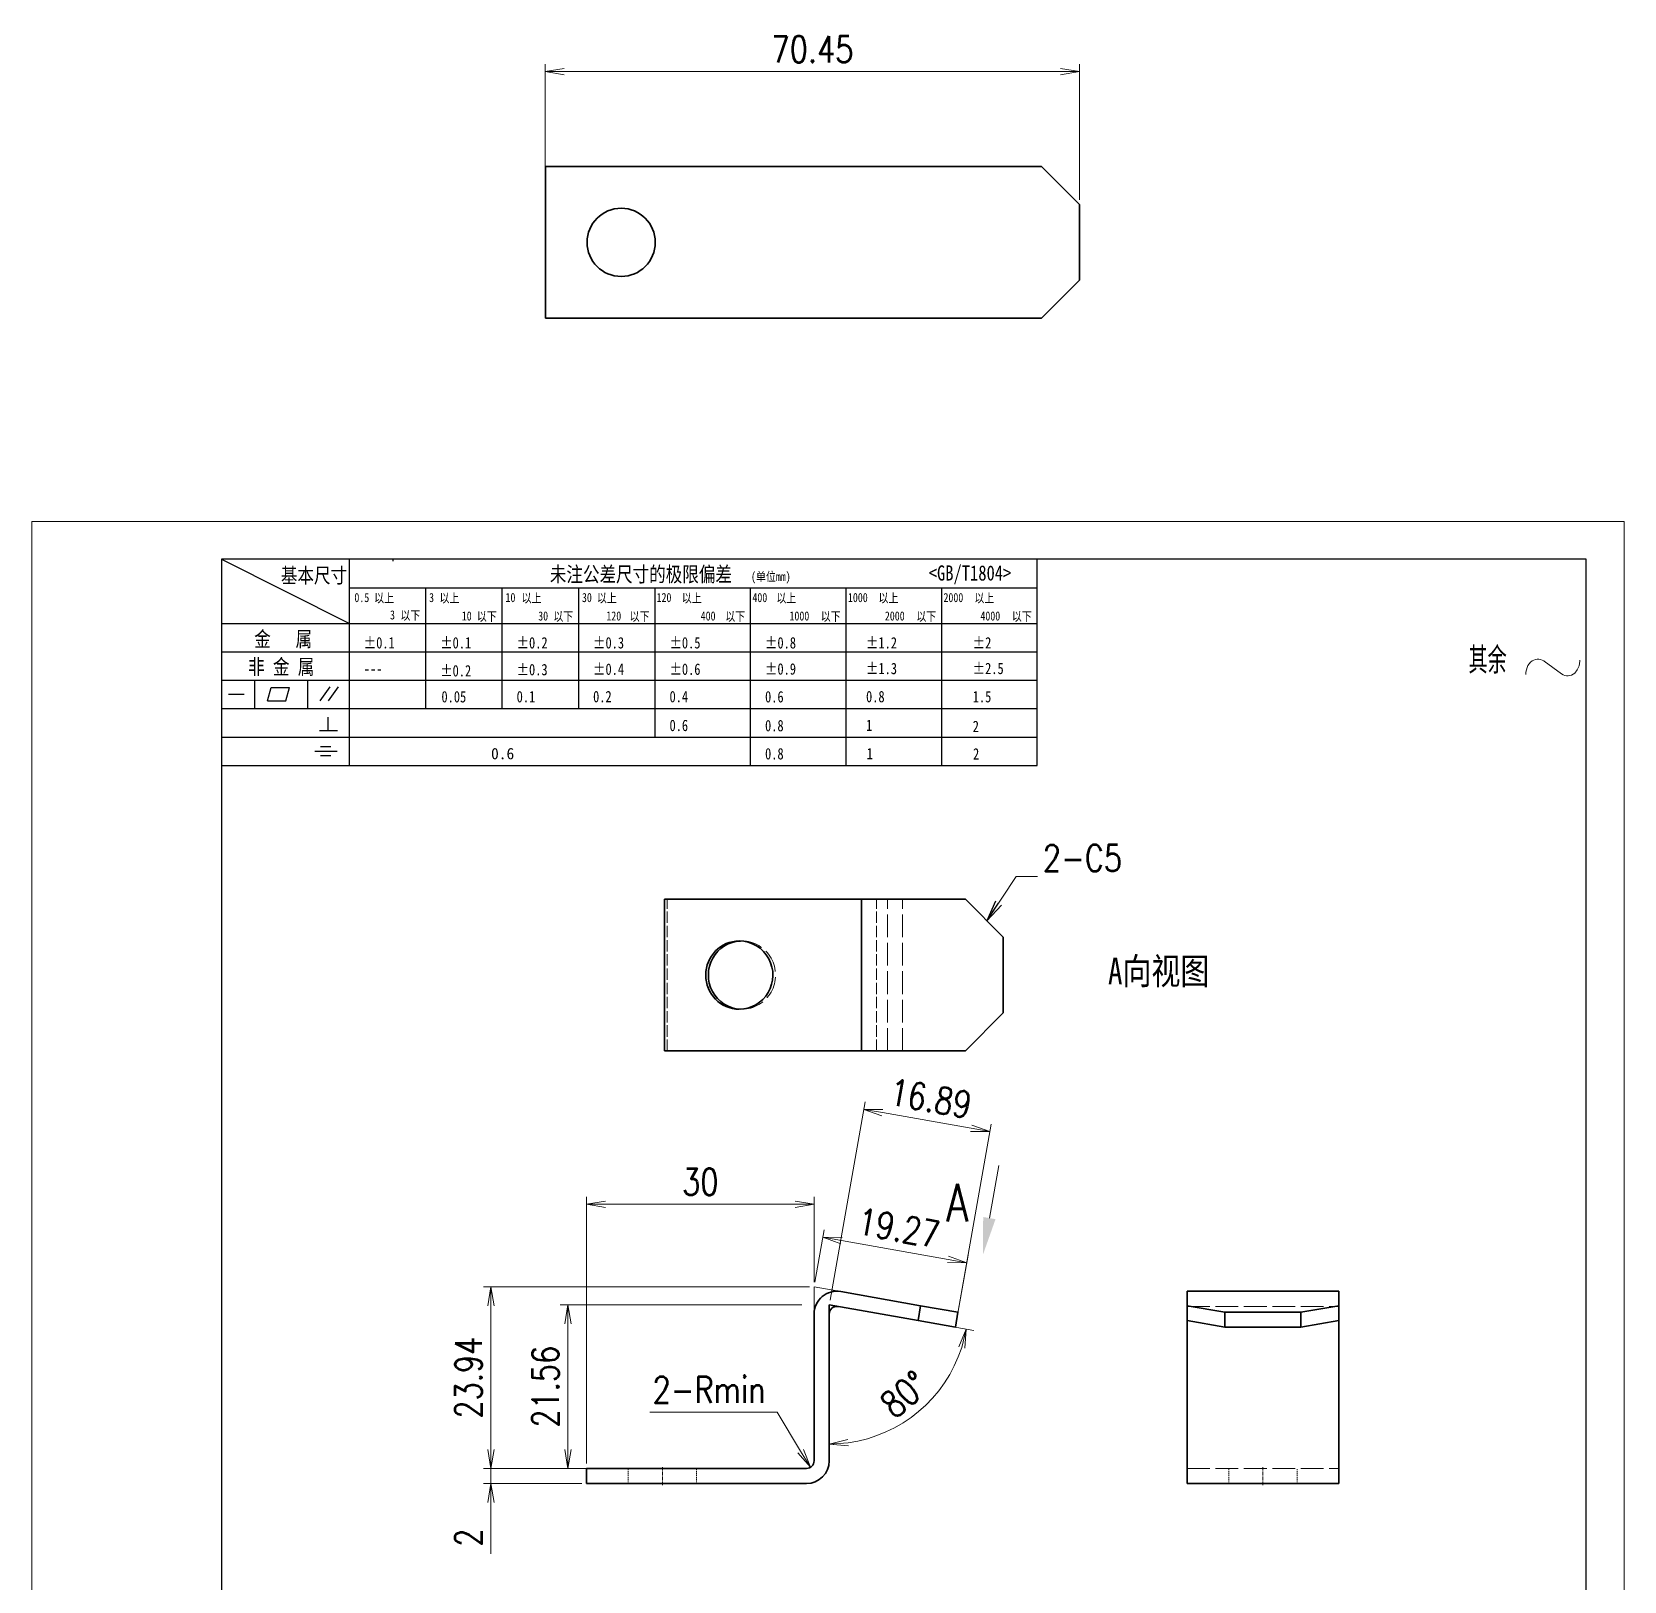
# Model space of a CAD drawing. Header units: inches. Extents: x 269 to 10986, y 1043 to 4337.
# Drawn here: x 2529.4 to 2739.4, y 2559.6 to 2764.1 of the extents above; entities that cross this region are included whole.
import ezdxf
from ezdxf.enums import TextEntityAlignment as Align

# ---------------------------------------------------------------- set-up
doc = ezdxf.new("R2010")
doc.units = ezdxf.units.IN
doc.header["$MEASUREMENT"] = 0
for name, pattern in [('AM_ISO02W050x2', [3.75, 3, -0.75]), ('AM_ISO08W050x2', [9, 6, -0.75, 1.5, -0.75]), ('AM_ISO09W050', [22.5, 12, -1.5, 3, -1.5, 3, -1.5]), ('DOT2', [0.125, 0, -0.125])]:
    doc.linetypes.add(name, pattern=pattern)
for name, color, linetype, lineweight in [('中心线', 2, 'AM_ISO08W050x2', 18), ('双点划线', 6, 'AM_ISO09W050', 18), ('图框', 7, 'Continuous', 18), ('标注线', 3, 'Continuous', 18), ('粗实线', 7, 'Continuous', 35), ('虚线', 1, 'AM_ISO02W050x2', 18)]:
    doc.layers.add(name, color=color, linetype=linetype, lineweight=lineweight)
doc.layers.add('图\\M+19E79\\M+195B6\\M+18E9A', color=7, linetype='Continuous')
doc.layers.add('打印-禁用', color=7, linetype='Continuous', lineweight=15, plot=False)
doc.styles.add('DIM', font='romans.shx', dxfattribs={"width": 0.8, "bigfont": 'bigfont.shx'})
doc.styles.get("Standard").update_dxf_attribs({"font": 'txt', "bigfont": 'gbcbig.shx'})
doc.styles.add('国标', font='simfang.ttf', dxfattribs={"width": 0.8})
doc.styles.add('机械长仿宋', font='gbenor.shx', dxfattribs={"height": 1, "bigfont": 'gbcbig.shx'})
doc.dimstyles.new('XR 1-1', dxfattribs={"dimtxt": 3.5, "dimasz": 2.5, "dimexe": 1, "dimexo": 0.625, "dimgap": 1.2, "dimtad": 1, "dimtoh": 1, "dimdsep": 46, "dimtxsty": 'DIM', "dimblk": 'OPEN', "dimcen": 0, "dimclrd": 8, "dimclre": 8, "dimclrt": 2, "dimazin": 2, "dimtfac": 0.5, "dimtmove": 0, "dimatfit": 3, "dimldrblk": 'OPEN', "dimfxl": 0, "dimtolj": 2, "dimlwd": 18, "dimlwe": 18, "dimarcsym": 0})
doc.dimstyles.new('XR 1-1$0', dxfattribs={"dimtxt": 3.5, "dimasz": 2.5, "dimexe": 1, "dimexo": 0.625, "dimgap": 1.2, "dimtad": 1, "dimzin": 9, "dimdsep": 46, "dimtxsty": 'DIM', "dimblk": 'OPEN', "dimcen": 0, "dimclrd": 8, "dimclre": 8, "dimclrt": 2, "dimazin": 2, "dimtfac": 0.5, "dimtmove": 0, "dimatfit": 3, "dimldrblk": 'OPEN', "dimfxl": 0, "dimtolj": 2, "dimlwd": 18, "dimlwe": 18, "dimarcsym": 0})
doc.dimstyles.new('XR 1-1$4', dxfattribs={"dimtxt": 3.5, "dimasz": 2.5, "dimexe": 1, "dimexo": 0.625, "dimgap": 1.2, "dimtad": 1, "dimtoh": 1, "dimdsep": 46, "dimtxsty": 'DIM', "dimblk": 'OPEN', "dimcen": 0, "dimclrd": 8, "dimclre": 8, "dimclrt": 2, "dimazin": 2, "dimtfac": 0.5, "dimtofl": 0, "dimtmove": 0, "dimatfit": 3, "dimldrblk": 'OPEN', "dimfxl": 0, "dimtolj": 2, "dimlwd": 18, "dimlwe": 18, "dimarcsym": 0})

# ---------------------------------------------------------------- blocks, each defined once
blk = doc.blocks.new('GZDEH零件A4图框V01版')
at = {"layer": '图\\M+19E79\\M+195B6\\M+18E9A', "linetype": 'Continuous'}
for p, q in [((25, 292), (25, 13.5)), ((205, 292), (25, 292)), ((205, 13.5), (205, 292))]:
    blk.add_line(p, q, dxfattribs=at)
at = {"layer": '图\\M+19E79\\M+195B6\\M+18E9A', "color": 9}
for p, q in [((25, 292), (41.88, 283.54)), ((41.88, 264.79), (41.88, 292)), ((47.66, 291.75), (47.66, 292)), ((132.6, 264.79), (132.6, 292)), ((41.88, 288.22), (132.6, 288.22)), ((51.96, 272.29), (51.96, 288.22)), ((62.04, 272.29), (62.04, 288.22)), ((72.12, 272.29), (72.12, 288.22)), ((82.2, 268.54), (82.2, 288.22)), ((94.8, 264.79), (94.8, 288.22)), ((107.4, 264.79), (107.4, 288.22)), ((120, 264.79), (120, 288.22)), ((25, 283.54), (132.6, 283.54)), ((25, 279.79), (132.6, 279.79)), ((25, 276.04), (132.6, 276.04)), ((29.43, 272.34), (29.43, 276.04)), ((36.42, 272.34), (36.42, 276.04)), ((38.03, 273.3), (39.36, 275.16)), ((39.11, 273.3), (40.45, 275.16)), ((25.94, 274.19), (28, 274.19)), ((31.1, 273.3), (31.58, 275.09)), ((31.1, 273.3), (33.51, 273.3)), ((31.58, 275.09), (33.99, 275.09)), ((33.51, 273.3), (33.99, 275.09)), ((25, 272.29), (132.6, 272.29)), ((39.09, 269.41), (39.09, 271.18)), ((37.93, 269.41), (40.32, 269.41)), ((25, 268.54), (132.6, 268.54)), ((38.08, 267.29), (39.43, 267.29)), ((25, 264.79), (132.6, 264.79)), ((37.3, 266.69), (40.28, 266.69)), ((38.08, 266.09), (39.44, 266.09))]:
    blk.add_line(p, q, dxfattribs=at)
at = {"layer": '打印-禁用', "linetype": 'Continuous'}
for p, q in [((0, 297), (0, 0)), ((210, 297), (0, 297)), ((210, 297), (210, 0))]:
    blk.add_line(p, q, dxfattribs=at)
at = {"layer": '图\\M+19E79\\M+195B6\\M+18E9A', "color": 9, "style": '国标', "width": 0.8}
for s, height, p in [('基本尺寸', 2, (32.84, 288.88)), ('未注公差尺寸的极限偏差', 2, (68.32, 289.02)), ('<GB/T1804>', 2, (118.29, 289.19)), ('30', 1.2, (72.55, 286.35)), ('金   属', 2, (29.33, 280.48)), ('±0.1', 1.5, (43.78, 280.23)), ('±0.1', 1.5, (53.86, 280.23)), ('±0.2', 1.5, (63.94, 280.23)), ('±0.3', 1.5, (74.02, 280.23)), ('±0.5', 1.5, (84.1, 280.23)), ('±0.8', 1.5, (96.7, 280.23)), ('±1.2', 1.5, (110.02, 280.23)), ('±2', 1.5, (124.09, 280.23)), ('非 金 属', 2, (28.53, 276.82)), ('---', 1.5, (43.78, 276.81)), ('±0.2', 1.5, (53.86, 276.54)), ('±0.3', 1.5, (63.94, 276.69)), ('±0.4', 1.5, (74.02, 276.75)), ('±0.6', 1.5, (84.1, 276.75)), ('±0.9', 1.5, (96.7, 276.78)), ('±1.3', 1.5, (110.02, 276.84)), ('±2.5', 1.5, (124.09, 276.85)), ('0.1', 1.5, (63.94, 273.12)), ('0.2', 1.5, (74.02, 273.13)), ('0.4', 1.5, (84.1, 273.13)), ('0.6', 1.5, (96.7, 273.11)), ('0.8', 1.5, (110.02, 273.13)), ('1.5', 1.5, (124.09, 273.12)), ('0.6', 1.5, (84.1, 269.33)), ('0.8', 1.5, (96.7, 269.3)), ('1', 1.5, (110.02, 269.34)), ('2', 1.5, (124.09, 269.2)), ('0.8', 1.5, (96.7, 265.59)), ('1', 1.5, (110.1, 265.6)), ('2', 1.5, (124.13, 265.57))]:
    blk.add_text(s, height=height, dxfattribs=at).set_placement(p)
at = {"layer": '图\\M+19E79\\M+195B6\\M+18E9A', "color": 9, "lineweight": 15, "style": '国标', "width": 0.8}
for s, p in [('0.5', (42.54, 286.35)), ('以上', (45.15, 286.3)), ('3', (52.39, 286.35)), ('以上', (53.76, 286.3)), ('10', (62.47, 286.35)), ('以上', (64.6, 286.3)), ('以上', (74.53, 286.3)), ('120', (82.39, 286.35)), ('以上', (85.72, 286.3)), ('400', (95.03, 286.35)), ('以上', (98.19, 286.3)), ('1000', (107.63, 286.35)), ('以上', (111.67, 286.3)), ('2000', (120.23, 286.35)), ('以上', (124.31, 286.3)), ('3', (47.24, 284.06)), ('以下', (48.61, 284.01)), ('10', (56.7, 283.92)), ('以下', (58.69, 283.87)), ('30', (66.78, 283.92)), ('以下', (68.77, 283.87)), ('120', (75.77, 283.92)), ('以下', (78.85, 283.87)), ('400', (88.21, 283.92)), ('以下', (91.45, 283.87)), ('1000', (99.92, 283.92)), ('以下', (104.05, 283.87)), ('2000', (112.5, 283.92)), ('以下', (116.65, 283.87)), ('4000', (125.1, 283.92)), ('以下', (129.25, 283.87))]:
    blk.add_text(s, height=1.2, dxfattribs=at).set_placement(p)
at = {"layer": '图\\M+19E79\\M+195B6\\M+18E9A', "color": 9, "lineweight": 13, "style": '国标'}
blk.add_text('0.6', height=1.5, dxfattribs=at).set_placement((60.56, 265.61))
at = {"layer": '图\\M+19E79\\M+195B6\\M+18E9A', "color": 9, "lineweight": 15, "insert": (94.85, 290.31), "char_height": 1.2, "width": 8.7957, "attachment_point": 1, "style": '国标'}
blk.add_mtext('(单位mm)', dxfattribs=at)
at = {"layer": '图\\M+19E79\\M+195B6\\M+18E9A', "color": 9, "insert": (54.02, 273.09), "char_height": 1.5, "width": 5.1982, "attachment_point": 7, "style": '国标'}
blk.add_mtext('0.05', dxfattribs=at)
blk = doc.blocks.new('DEH A4')
at = {"layer": '图框'}
blk.add_blockref('GZDEH零件A4图框V01版', (0, 0), dxfattribs=at)
blk = doc.blocks.new('其余不去材料')
at = {"layer": '标注线', "color": 2, "lineweight": 13}
for points in [[(0, 0.17), (0.01, 0.48), (0.07, 0.79), (0.16, 1.09), (0.28, 1.36), (0.44, 1.6), (0.62, 1.8), (0.82, 1.97), (1.04, 2.09), (1.26, 2.17), (1.49, 2.21), (1.72, 2.21), (1.94, 2.17), (2.37, 1.97), (2.41, 1.95)], [(2.41, 1.95), (3.55, 1.11), (4.7, 0.27)], [(4.7, 0.27), (4.91, 0.14), (5.14, 0.05), (5.37, 0), (5.6, 0), (5.82, 0.04), (6.04, 0.11), (6.45, 0.38), (6.79, 0.8), (7.02, 1.34), (7.11, 1.95), (7.11, 2.09)]]:
    blk.add_lwpolyline(points, dxfattribs=at)
at = {"layer": '标注线', "color": 7, "linetype": 'DOT2', "style": '机械长仿宋'}
blk.add_text('其余', height=3.5, dxfattribs=at).set_placement((-7.56, 0.3))
blk = doc.blocks.new('_Open')
at = {"color": 0, "linetype": 'ByBlock', "lineweight": -2}
for p, q in [((-1, 0.167), (0, 0)), ((-1, -0.167), (0, 0)), ((0, 0), (-1, 0))]:
    blk.add_line(p, q, dxfattribs=at)
blk = doc.blocks.new('*D285')
at = {"layer": 'Defpoints', "color": 0, "transparency": 16777216}
for p in [(2652.68, 2601.66), (2632.54, 2598.46), (2651.52, 2595.12)]:
    blk.add_point(p, dxfattribs=at)
at = {"layer": '标注线', "color": 8, "lineweight": 18, "transparency": 16777216}
for p, q in [((2632.65, 2599.08), (2633.87, 2606)), ((2636.16, 2604.58), (2650.21, 2602.1)), ((2651.63, 2595.73), (2652.85, 2602.65))]:
    blk.add_line(p, q, dxfattribs=at)
at = {"layer": '标注线', "color": 8, "lineweight": 18, "transparency": 16777216, "xscale": 2.5, "yscale": 2.5, "zscale": 2.5}
for p, rotation in [((2633.7, 2605.01), 170.0000000000055), ((2652.68, 2601.66), 350.0000000000055)]:
    blk.add_blockref('_Open', p, dxfattribs=dict(at, rotation=rotation))
at = {"layer": '标注线', "color": 2, "transparency": 16777216, "insert": (2643.7, 2606.24), "char_height": 3.5, "attachment_point": 5, "rotation": 350, "style": 'DIM'}
blk.add_mtext('\\A2;19.27', dxfattribs=at)
blk = doc.blocks.new('*D286')
at = {"layer": 'Defpoints', "color": 0, "transparency": 16777216}
for p in [(2632.54, 2598.46), (2589.93, 2574.52), (2602.54, 2574.52)]:
    blk.add_point(p, dxfattribs=at)
at = {"layer": '标注线', "color": 8, "lineweight": 18, "transparency": 16777216}
for p, q in [((2631.92, 2598.46), (2588.93, 2598.46)), ((2589.93, 2595.96), (2589.93, 2577.02)), ((2601.92, 2574.52), (2588.93, 2574.52))]:
    blk.add_line(p, q, dxfattribs=at)
at = {"layer": '标注线', "color": 8, "lineweight": 18, "transparency": 16777216, "xscale": 2.5, "yscale": 2.5, "zscale": 2.5}
for p, rotation in [((2589.93, 2598.46), 90), ((2589.93, 2574.52), 270)]:
    blk.add_blockref('_Open', p, dxfattribs=dict(at, rotation=rotation))
at = {"layer": '标注线', "color": 2, "transparency": 16777216, "insert": (2586.98, 2586.49), "char_height": 3.5, "attachment_point": 5, "rotation": 90, "style": 'DIM'}
blk.add_mtext('\\A2;23.94', dxfattribs=at)
blk = doc.blocks.new('*D287')
at = {"layer": 'Defpoints', "color": 0, "transparency": 16777216}
for p in [(2589.93, 2574.52), (2602.54, 2574.52), (2602.54, 2572.52)]:
    blk.add_point(p, dxfattribs=at)
at = {"layer": '标注线', "color": 8, "lineweight": 18, "transparency": 16777216}
for p, q in [((2589.93, 2577.02), (2589.93, 2579.52)), ((2601.92, 2574.52), (2588.93, 2574.52)), ((2601.92, 2572.52), (2588.93, 2572.52)), ((2589.93, 2574.52), (2589.93, 2572.52)), ((2589.93, 2570.02), (2589.93, 2563.25))]:
    blk.add_line(p, q, dxfattribs=at)
at = {"layer": '标注线', "color": 8, "lineweight": 18, "transparency": 16777216, "xscale": 2.5, "yscale": 2.5, "zscale": 2.5}
for p, rotation in [((2589.93, 2574.52), 270), ((2589.93, 2572.52), 90)]:
    blk.add_blockref('_Open', p, dxfattribs=dict(at, rotation=rotation))
at = {"layer": '标注线', "color": 2, "transparency": 16777216, "insert": (2586.98, 2565.39), "char_height": 3.5, "attachment_point": 5, "rotation": 90, "style": 'DIM'}
blk.add_mtext('\\A2;2', dxfattribs=at)
blk = doc.blocks.new('*D288')
at = {"layer": 'Defpoints', "color": 0, "transparency": 16777216}
for p in [(2632.54, 2609.37), (2632.54, 2598.46), (2602.54, 2574.52)]:
    blk.add_point(p, dxfattribs=at)
at = {"layer": '标注线', "color": 8, "lineweight": 18, "transparency": 16777216}
for p, q in [((2602.54, 2575.15), (2602.54, 2610.37)), ((2632.54, 2599.09), (2632.54, 2610.37)), ((2605.04, 2609.37), (2630.04, 2609.37))]:
    blk.add_line(p, q, dxfattribs=at)
at = {"layer": '标注线', "color": 8, "lineweight": 18, "transparency": 16777216, "xscale": 2.5, "yscale": 2.5, "zscale": 2.5, "rotation": 180}
blk.add_blockref('_Open', (2602.54, 2609.37), dxfattribs=at)
at = {"layer": '标注线', "color": 8, "lineweight": 18, "transparency": 16777216, "xscale": 2.5, "yscale": 2.5, "zscale": 2.5}
blk.add_blockref('_Open', (2632.54, 2609.37), dxfattribs=at)
at = {"layer": '标注线', "color": 2, "transparency": 16777216, "insert": (2617.54, 2612.32), "char_height": 3.5, "attachment_point": 5, "style": 'DIM'}
blk.add_mtext('\\A2;30', dxfattribs=at)
blk = doc.blocks.new('*D289')
at = {"layer": 'Defpoints', "color": 0, "transparency": 16777216}
for p in [(2635.71, 2595.87), (2634.54, 2594.89), (2646.25, 2594.02), (2642.78, 2579.68), (2634.54, 2575.52)]:
    blk.add_point(p, dxfattribs=at)
at = {"layer": '标注线', "color": 8, "lineweight": 18, "transparency": 16777216}
blk.add_line((2646.87, 2593.91), (2653.6, 2592.72), dxfattribs=at)
blk.add_arc((2634.54, 2596.08), 18.35, 277.8101, 342.1899, dxfattribs=at)
at = {"layer": '标注线', "color": 8, "lineweight": 18, "transparency": 16777216, "xscale": 2.5, "yscale": 2.5, "zscale": 2.5}
for p, rotation in [((2652.62, 2592.89), 76.09494014925583), ((2634.54, 2577.73), 183.9050598507679)]:
    blk.add_blockref('_Open', p, dxfattribs=dict(at, rotation=rotation))
at = {"layer": '标注线', "color": 2, "transparency": 16777216, "insert": (2644.44, 2584.28), "char_height": 3.5, "attachment_point": 5, "rotation": 40, "style": 'DIM'}
blk.add_mtext('\\A2;80\\M+1818B', dxfattribs=at)
blk = doc.blocks.new('*D290')
at = {"layer": 'Defpoints', "color": 0, "transparency": 16777216}
for p in [(2631.54, 2575.52), (2632.06, 2574.66)]:
    blk.add_point(p, dxfattribs=at)
at = {"layer": '标注线', "color": 8, "lineweight": 18, "transparency": 16777216}
for p, q in [((2610.88, 2581.95), (2627.68, 2581.95)), ((2627.68, 2581.95), (2630.77, 2576.81))]:
    blk.add_line(p, q, dxfattribs=at)
at = {"layer": '标注线', "color": 8, "lineweight": 18, "transparency": 16777216, "xscale": 2.5, "yscale": 2.5, "zscale": 2.5, "rotation": 300.9496900554446}
blk.add_blockref('_Open', (2632.06, 2574.66), dxfattribs=at)
at = {"layer": '标注线', "color": 2, "transparency": 16777216, "insert": (2618.68, 2584.9), "char_height": 3.5, "attachment_point": 5, "style": 'DIM'}
blk.add_mtext('\\A2;{\\Fromans,bigfont|c134;2-Rmin}', dxfattribs=at)
blk = doc.blocks.new('*D1246')
at = {"color": 8, "lineweight": 18, "transparency": 16777216}
for p, q in [((2634.65, 2596.7), (2639.27, 2622.87)), ((2641.55, 2621.46), (2653.26, 2619.39)), ((2651.28, 2593.76), (2655.9, 2619.94))]:
    blk.add_line(p, q, dxfattribs=at)
at = {"layer": 'Defpoints', "color": 0, "transparency": 16777216}
for p in [(2655.72, 2618.96), (2634.54, 2596.08), (2651.17, 2593.15)]:
    blk.add_point(p, dxfattribs=at)
at = {"color": 8, "lineweight": 18, "transparency": 16777216, "xscale": 2.5, "yscale": 2.5, "zscale": 2.5}
for p, rotation in [((2639.09, 2621.89), 170.0000000000231), ((2655.72, 2618.96), 350.0000000000231)]:
    blk.add_blockref('_Open', p, dxfattribs=dict(at, rotation=rotation))
at = {"color": 2, "transparency": 16777216, "insert": (2647.92, 2623.33), "char_height": 3.5, "attachment_point": 5, "rotation": 350, "style": 'DIM'}
blk.add_mtext('\\A2;16.89', dxfattribs=at)
blk = doc.blocks.new('*D1247')
at = {"color": 8, "lineweight": 18, "transparency": 16777216}
for p, q in [((2630.92, 2596.08), (2599.07, 2596.08)), ((2600.07, 2577.02), (2600.07, 2593.58)), ((2630.92, 2574.52), (2599.07, 2574.52))]:
    blk.add_line(p, q, dxfattribs=at)
at = {"layer": 'Defpoints', "color": 0, "transparency": 16777216}
for p in [(2600.07, 2596.08), (2631.54, 2596.08), (2631.54, 2574.52)]:
    blk.add_point(p, dxfattribs=at)
at = {"color": 8, "lineweight": 18, "transparency": 16777216, "xscale": 2.5, "yscale": 2.5, "zscale": 2.5}
for p, rotation in [((2600.07, 2596.08), 90), ((2600.07, 2574.52), 270)]:
    blk.add_blockref('_Open', p, dxfattribs=dict(at, rotation=rotation))
at = {"color": 2, "transparency": 16777216, "insert": (2597.12, 2585.3), "char_height": 3.5, "attachment_point": 5, "rotation": 90, "style": 'DIM'}
blk.add_mtext('\\A2;21.56', dxfattribs=at)
blk = doc.blocks.new('*D1248')
at = {"color": 8, "lineweight": 18, "transparency": 16777216}
for p, q in [((2597.1, 2741.91), (2597.1, 2759.81)), ((2667.55, 2741.91), (2667.55, 2759.81)), ((2665.05, 2758.81), (2599.6, 2758.81))]:
    blk.add_line(p, q, dxfattribs=at)
at = {"layer": 'Defpoints', "color": 0, "transparency": 16777216}
for p in [(2597.1, 2758.81), (2597.1, 2741.28), (2667.55, 2741.28)]:
    blk.add_point(p, dxfattribs=at)
at = {"color": 8, "lineweight": 18, "transparency": 16777216, "xscale": 2.5, "yscale": 2.5, "zscale": 2.5, "rotation": 180}
blk.add_blockref('_Open', (2597.1, 2758.81), dxfattribs=at)
at = {"color": 8, "lineweight": 18, "transparency": 16777216, "xscale": 2.5, "yscale": 2.5, "zscale": 2.5}
blk.add_blockref('_Open', (2667.55, 2758.81), dxfattribs=at)
at = {"color": 2, "transparency": 16777216, "insert": (2632.33, 2761.76), "char_height": 3.5, "attachment_point": 5, "style": 'DIM'}
blk.add_mtext('\\A2;70.45', dxfattribs=at)

msp = doc.modelspace()

# ---------------------------------------------------------------- linework, layer by layer
at = {"layer": '中心线', "ltscale": 0.060001}
for p, q in [((2612.541, 2572.321), (2612.541, 2574.721)), ((2691.737, 2572.321), (2691.737, 2574.721))]:
    msp.add_line(p, q, dxfattribs=at)
at = {"layer": '双点划线'}
for p in [(2632.541, 2594.889), (2636.062, 2597.843)]:
    msp.add_line(p, (2632.541, 2598.464), dxfattribs=at)
at = {"layer": '标注线', "lineweight": 13, "ltscale": 0.176714}
msp.add_line((2655.661, 2607.542), (2656.888, 2614.503), dxfattribs=at)
at = {"layer": '标注线', "lineweight": 13}
msp.add_solid([(2654.848, 2607.686), (2654.805, 2602.686), (2656.474, 2607.399)], dxfattribs=at)
at = {"layer": '粗实线'}
for p, q in [((2597.103, 2746.283), (2597.103, 2726.283)), ((2612.833, 2649.606), (2638.795, 2649.606)), ((2612.833, 2629.606), (2638.795, 2629.606)), ((2681.737, 2597.889), (2701.737, 2597.889)), ((2602.541, 2574.521), (2631.541, 2574.521)), ((2631.541, 2572.521), (2602.541, 2572.521)), ((2681.737, 2572.521), (2701.737, 2572.521))]:
    msp.add_line(p, q, dxfattribs=at)
at = {"layer": '粗实线', "ltscale": 0.267434}
for p, q in [((2662.553, 2746.283), (2597.103, 2746.283)), ((2662.553, 2726.283), (2597.103, 2726.283)), ((2652.492, 2649.606), (2641.795, 2649.606)), ((2652.492, 2629.606), (2641.795, 2629.606)), ((2646.597, 2595.986), (2636.062, 2597.843)), ((2634.541, 2596.081), (2646.25, 2594.016))]:
    msp.add_line(p, q, dxfattribs=at)
at = {"layer": '粗实线', "ltscale": 0.25}
for p, q in [((2597.103, 2726.283), (2597.103, 2746.283)), ((2667.553, 2731.283), (2667.553, 2741.283)), ((2657.492, 2634.606), (2657.492, 2644.606)), ((2686.737, 2595.117), (2696.737, 2595.117)), ((2686.737, 2593.148), (2696.737, 2593.148))]:
    msp.add_line(p, q, dxfattribs=at)
at = {"layer": '粗实线', "ltscale": 0.176777}
for p, q in [((2667.553, 2741.283), (2662.553, 2746.283)), ((2667.553, 2731.283), (2662.553, 2726.283)), ((2657.492, 2644.606), (2652.492, 2649.606)), ((2657.492, 2634.606), (2652.492, 2629.606))]:
    msp.add_line(p, q, dxfattribs=at)
at = {"layer": '粗实线', "ltscale": 0.5}
for p, q in [((2612.833, 2629.606), (2612.833, 2649.606)), ((2638.795, 2629.606), (2638.795, 2649.606))]:
    msp.add_line(p, q, dxfattribs=at)
at = {"layer": '粗实线', "ltscale": 0.075}
for p, q in [((2638.795, 2649.606), (2641.795, 2649.606)), ((2638.795, 2629.606), (2641.795, 2629.606)), ((2681.737, 2575.521), (2681.737, 2572.521)), ((2701.737, 2575.521), (2701.737, 2572.521))]:
    msp.add_line(p, q, dxfattribs=at)
at = {"layer": '粗实线', "ltscale": 0.001139}
for p, q in [((2681.737, 2597.889), (2681.737, 2597.843)), ((2701.737, 2597.889), (2701.737, 2597.843))]:
    msp.add_line(p, q, dxfattribs=at)
at = {"layer": '粗实线', "ltscale": 0.046439}
for p, q in [((2681.737, 2595.986), (2681.737, 2597.843)), ((2701.737, 2595.986), (2701.737, 2597.843))]:
    msp.add_line(p, q, dxfattribs=at)
at = {"layer": '粗实线', "ltscale": 0.484191}
for p, q in [((2634.541, 2575.521), (2634.541, 2596.081)), ((2632.541, 2594.889), (2632.541, 2575.521))]:
    msp.add_line(p, q, dxfattribs=at)
at = {"layer": '粗实线', "ltscale": 0.05}
for p, q in [((2646.25, 2594.016), (2646.597, 2595.986)), ((2651.174, 2593.148), (2651.521, 2595.117)), ((2602.541, 2572.521), (2602.541, 2574.521))]:
    msp.add_line(p, q, dxfattribs=at)
at = {"layer": '粗实线', "ltscale": 0.125}
for p, q in [((2651.521, 2595.117), (2646.597, 2595.986)), ((2651.174, 2593.148), (2646.25, 2594.016))]:
    msp.add_line(p, q, dxfattribs=at)
at = {"layer": '粗实线', "ltscale": 0.04924}
for p, q in [((2681.737, 2594.016), (2681.737, 2595.986)), ((2701.737, 2594.016), (2701.737, 2595.986)), ((2686.737, 2593.148), (2686.737, 2595.117)), ((2696.737, 2593.148), (2696.737, 2595.117))]:
    msp.add_line(p, q, dxfattribs=at)
at = {"layer": '粗实线', "ltscale": 0.126871}
for p, q in [((2686.737, 2595.117), (2681.737, 2595.986)), ((2696.737, 2595.117), (2701.737, 2595.986)), ((2686.737, 2593.148), (2681.737, 2594.016)), ((2701.737, 2594.016), (2696.737, 2593.148))]:
    msp.add_line(p, q, dxfattribs=at)
at = {"layer": '粗实线', "ltscale": 0.462371}
for p, q in [((2681.737, 2575.521), (2681.737, 2594.016)), ((2701.737, 2575.521), (2701.737, 2594.016))]:
    msp.add_line(p, q, dxfattribs=at)
at = {"layer": '粗实线'}
msp.add_circle((2607.103, 2736.283), 4.5, dxfattribs=at)
for centre, radius, start, end in [((2635.541, 2594.889), 3, 80, 180), ((2635.541, 2594.889), 1, 80, 180), ((2631.541, 2575.521), 1, 270, 0), ((2631.541, 2575.521), 3, 270, 0)]:
    msp.add_arc(centre, radius, start, end, dxfattribs=at)
for centre, start_param, end_param in [((2622.681, 2639.606), 0.0000291, 3.1416217), ((2623.029, 2639.606), 0.0391949, 2.0707963), ((2622.681, 2639.606), 5.212389, 6.2832144), ((2622.681, 2639.606), 3.1416217, 5.212389), ((2623.029, 2639.606), 2.0707963, 3.1024036)]:
    msp.add_ellipse(centre, major_axis=(0, 4.5), ratio=0.9848078, start_param=start_param, end_param=end_param, dxfattribs=at)
at = {"layer": '虚线', "ltscale": 0.5}
for p, q in [((2613.18, 2629.606), (2613.18, 2649.606)), ((2640.795, 2629.606), (2640.795, 2649.606))]:
    msp.add_line(p, q, dxfattribs=at)
at = {"layer": '虚线'}
for p, q in [((2642.219, 2629.606), (2642.219, 2649.606)), ((2644.219, 2629.606), (2644.219, 2649.606)), ((2681.737, 2595.889), (2701.737, 2595.889)), ((2681.737, 2574.521), (2701.737, 2574.521))]:
    msp.add_line(p, q, dxfattribs=at)
at = {"layer": '虚线', "ltscale": 0.008682}
for p, q in [((2623.028, 2644.106), (2622.681, 2644.106)), ((2623.029, 2635.106), (2622.681, 2635.106))]:
    msp.add_line(p, q, dxfattribs=at)
at = {"layer": '虚线', "ltscale": 0.004339}
msp.add_line((2623.028, 2644.106), (2622.855, 2644.103), dxfattribs=at)
at = {"layer": '虚线', "ltscale": 0.004345}
msp.add_line((2622.855, 2635.11), (2623.029, 2635.106), dxfattribs=at)
at = {"layer": '虚线', "ltscale": 0.05}
for p, q in [((2646.25, 2594.016), (2646.597, 2595.986)), ((2608.041, 2572.521), (2608.041, 2574.521)), ((2617.041, 2572.521), (2617.041, 2574.521)), ((2687.237, 2572.521), (2687.237, 2574.521)), ((2696.237, 2572.521), (2696.237, 2574.521))]:
    msp.add_line(p, q, dxfattribs=at)
at = {"layer": '虚线'}
msp.add_ellipse((2623.029, 2639.606), major_axis=(0, 4.5), ratio=0.9848078, start_param=3.1416217, end_param=6.2832144, dxfattribs=at)

# ---------------------------------------------------------------- block references
at = {"layer": '图框'}
msp.add_blockref('DEH A4', (2529.379, 2402.472), dxfattribs=at)
at = {"layer": '标注线'}
msp.add_blockref('其余不去材料', (2726.411, 2679.084), dxfattribs=at)

# ---------------------------------------------------------------- texts
at = {"layer": '标注线', "lineweight": 13, "width": 0.883511}
msp.add_text('A', height=5, dxfattribs=at).set_placement((2649.969, 2607.081), (2652.914, 2607.081), align=Align.FIT)
at = {"layer": '标注线', "color": 2, "insert": (2662.715, 2653.299), "char_height": 3.5, "attachment_point": 7, "style": 'DIM'}
msp.add_mtext('\\A2;{\\Fromans,bigfont|c134;2-}C5', dxfattribs=at)
at = {"layer": '标注线', "insert": (2671.311, 2641.887), "char_height": 3.5, "width": 13.91479, "attachment_point": 1, "style": 'DIM'}
msp.add_mtext('{\\fSimSun|b0|i0|c134|p2;A向视图}', dxfattribs=at)

# ---------------------------------------------------------------- dimensions: what is measured, and where the dimension line sits
dim = msp.add_linear_dim(base=(2597.103, 2758.814), p1=(2667.553, 2741.283), p2=(2597.103, 2741.283), dimstyle='XR 1-1$0')
dim.commit()
dim.dimension.update_dxf_attribs({"geometry": '*D1248', "text_midpoint": (2632.328, 2761.764)})
dim = msp.add_aligned_dim(p1=(2634.541, 2596.081), p2=(2651.174, 2593.148), distance=26.207, dimstyle='XR 1-1$0')
dim.commit()
dim.dimension.update_dxf_attribs({"geometry": '*D1246', "text_midpoint": (2647.92, 2623.328)})
dim = msp.add_linear_dim(base=(2600.067, 2596.081), p1=(2631.541, 2574.521), p2=(2631.541, 2596.081), angle=90, dimstyle='XR 1-1$0')
dim.commit()
dim.dimension.update_dxf_attribs({"geometry": '*D1247', "text_midpoint": (2597.117, 2585.301)})
at = {"layer": '标注线'}
dim = msp.add_linear_dim(base=(2632.541, 2609.365), p1=(2602.541, 2574.521), p2=(2632.541, 2598.464), dimstyle='XR 1-1$0', dxfattribs=at)
dim.commit()
dim.dimension.update_dxf_attribs({"geometry": '*D288', "text_midpoint": (2617.541, 2612.315)})
dim = msp.add_aligned_dim(p1=(2632.541, 2598.464), p2=(2651.521, 2595.117), distance=6.648, dimstyle='XR 1-1$0', dxfattribs=at)
dim.commit()
dim.dimension.update_dxf_attribs({"geometry": '*D285', "text_midpoint": (2643.698, 2606.243)})
dim = msp.add_linear_dim(base=(2589.932, 2574.521), p1=(2632.541, 2598.464), p2=(2602.541, 2574.521), angle=90, dimstyle='XR 1-1$0', dxfattribs=at)
dim.commit()
dim.dimension.update_dxf_attribs({"geometry": '*D286', "text_midpoint": (2586.982, 2586.493)})
dim = msp.add_angular_dim_2l(base=(2642.778, 2579.678), line1=((2634.541, 2575.521), (2634.541, 2594.889)), line2=((2635.715, 2595.874), (2646.25, 2594.016)), dimstyle='XR 1-1', dxfattribs=at)
dim.commit()
dim.dimension.update_dxf_attribs({"geometry": '*D289', "text_midpoint": (2644.443, 2584.28)})
dim = msp.add_radius_dim(center=(2631.541, 2575.521), mpoint=(2632.055, 2574.664), text='{\\Fromans,bigfont|c134;2-Rmin}', dimstyle='XR 1-1$4', override={"dimtmove": 1}, dxfattribs=at)
dim.commit()
dim.dimension.update_dxf_attribs({"geometry": '*D290', "text_midpoint": (2627.684, 2581.953), "dimtype": 164})
dim = msp.add_linear_dim(base=(2589.932, 2574.521), p1=(2602.541, 2572.521), p2=(2602.541, 2574.521), angle=90, dimstyle='XR 1-1$0', dxfattribs=at)
dim.commit()
dim.dimension.update_dxf_attribs({"geometry": '*D287', "text_midpoint": (2589.932, 2565.388), "dimtype": 160})

# ---------------------------------------------------------------- leaders
msp.add_leader([(2655.315, 2646.784), (2659.215, 2652.6), (2662.015, 2652.6)], dimstyle='XR 1-1', override={"dimasz": 2.8, "dimexe": 0.69965, "dimexo": 0.69965, "dimgap": 0.69965}, dxfattribs=at)

doc.saveas('drawing.dxf')
